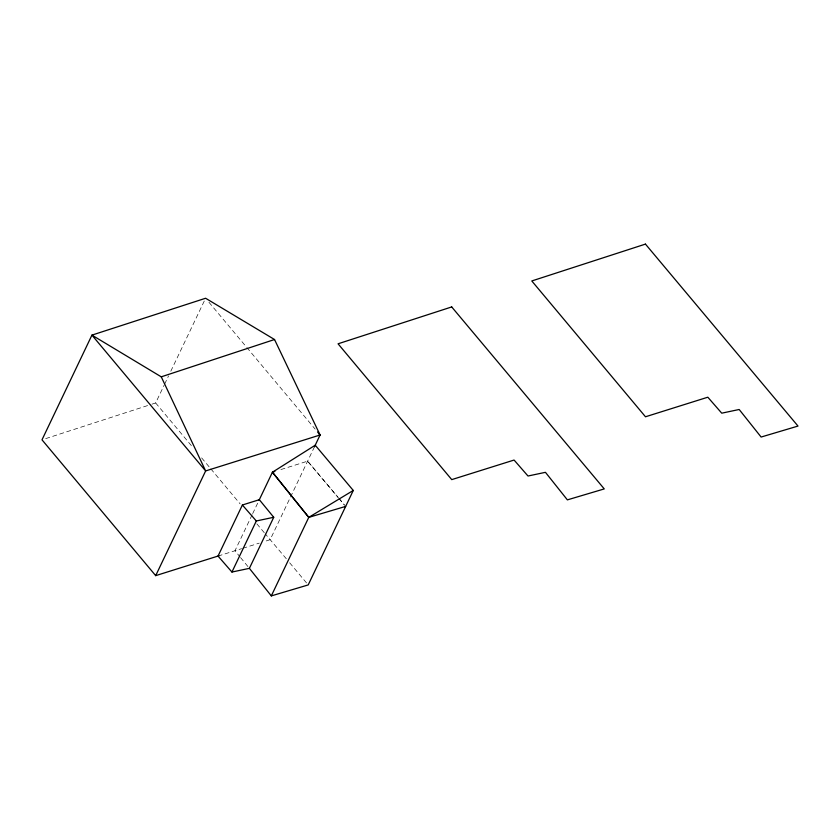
<?xml version="1.0" encoding="UTF-8"?>
<svg xmlns="http://www.w3.org/2000/svg" width="840" height="840" viewBox="0 0 840 840"><rect width="100%" height="100%" fill="white"/><g stroke="black" fill="none" stroke-linecap="round" stroke-linejoin="round"><path stroke-width="0.63" stroke-dasharray="4.2 3.15" d="M151.946 404.166L155.652 402.959L164.073 385.319M164.63 384.143L168.556 375.9M170.803 371.196L204.477 300.605M252.137 514.773L234.969 550.746L239.778 556.615M252.683 513.618L259.329 499.695M314.486 446.765L270.155 539.7L264.086 541.611M45.707 438.617L150.717 404.565M280.917 469.55L307.608 461.171L338.079 497.354M218.033 556.07L241.616 548.667M242.781 548.3L259.234 543.134M307.608 461.171L338.216 497.553M339.045 498.54L344.012 504.441M208.94 302.253L246.005 346.521M246.845 347.529L315.157 429.125M338.919 498.351L344.82 505.397M286.304 558.768L265.22 533.831M289.674 562.79L306.516 582.918M155.652 402.959L193.294 447.919M201.653 457.905L210.021 467.891M210.851 468.899L240.125 503.864M256.851 523.835L264.38 532.833M240.576 557.592L249.386 568.344"/><path stroke-width="1.26" d="M155.694 575.642L205.643 470.935L320.093 434.994L274.533 339.518L205.59 298.252L91.938 335.118L42 439.824L155.694 575.642L219.146 555.712M242.382 505.008L218.033 556.07L231.945 572.04L249.386 568.344L273.735 517.283L259.329 499.695L242.382 505.008L256.305 520.979L273.735 517.283M259.014 500.346L272.433 472.217L315.221 445.221L353.272 490.455L308.207 584.934L271.32 595.896L249.386 568.344M231.945 572.04L256.305 520.979M314.486 446.765L320.093 434.994L317.572 431.981M271.32 595.896L308.774 517.367L353.272 490.455M161.259 376.834L205.643 470.935L91.938 335.118L161.259 376.834L274.533 339.518M345.66 506.405L308.774 517.367L272.433 472.217L274.858 471.461M318.507 433.125L320.093 434.994M272.433 472.217L308.774 517.367M451.71 306.936L338.058 343.802L451.752 479.619L514.091 460.047L528.003 476.018L545.444 472.322L567.378 499.874L604.264 488.911L451.71 306.936M645.446 244.104L531.793 280.959L645.488 416.776L707.826 397.205L721.739 413.175L739.179 409.49L761.114 437.042L798 426.069L645.446 244.104"/></g></svg>
